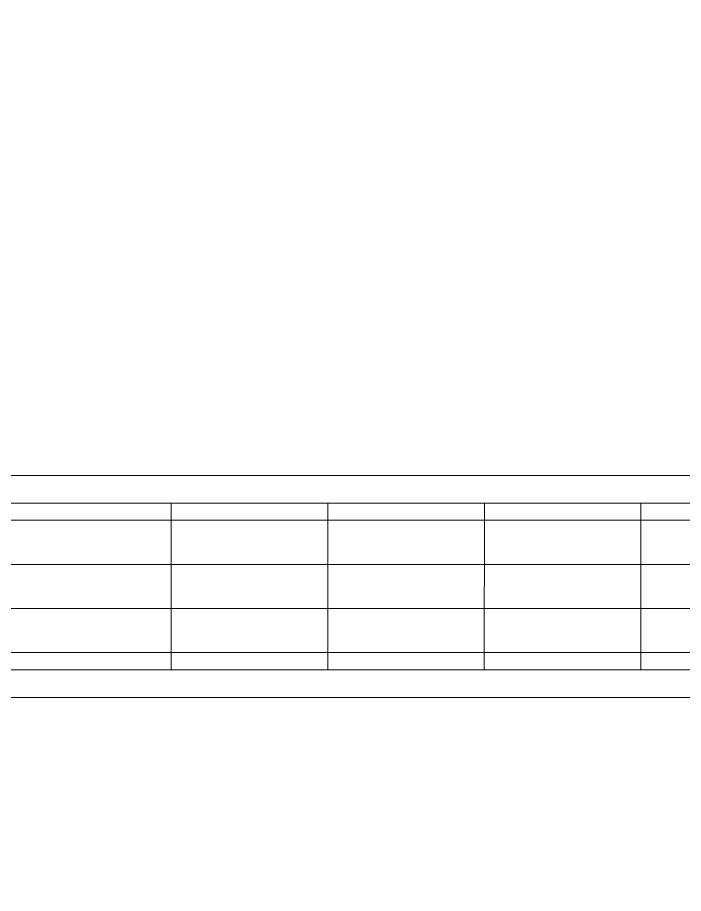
# Model space of a CAD drawing. Extents: x -1701 to 23780, y -363 to 7742.
# Drawn here: x 9733.2 to 9793.3, y 347.3 to 426.3 of the extents above; entities that cross this region are included whole.
import ezdxf

# ---------------------------------------------------------------- set-up
doc = ezdxf.new("R2010")
doc.units = 0
doc.header["$LTSCALE"] = 25
doc.header["$MEASUREMENT"] = 0
doc.linetypes.add('Audi$0$DOT2', pattern=[0.125, 0, -0.125])
doc.linetypes.add('Audi$0$HIDDEN', pattern=[0.375, 0.25, -0.125])
doc.layers.get('0').update_dxf_attribs({"color": 9, "lineweight": 9})
doc.layers.add('Audi$0$20', color=8, linetype='Audi$0$DOT2', lineweight=9)
doc.layers.add('Audi$0$32', color=8, linetype='Continuous', lineweight=9)

# ---------------------------------------------------------------- blocks, each defined once
blk = doc.blocks.new('Audi$0$p-konvektor_audi')
for p, q in [((250.001, 89.476), (-0.004, 89.467)), ((250, 89.475), (0, 89.476)), ((129.562, 71.947), (129.559, 86.985)), ((143.681, 71.947), (143.679, 86.984)), ((157.8, 71.946), (157.798, 86.984)), ((171.92, 71.945), (171.918, 86.983)), ((199.293, 85.436), (2.485, 85.425)), ((196.989, 81.459), (2.485, 81.448)), ((194.684, 77.483), (2.486, 77.471)), ((192.379, 73.506), (2.486, 73.495)), ((0, 69.468), (250, 69.467))]:
    blk.add_line(p, q)
for points in [[(250, 89.475), (0, 89.475), (0, 69.468), (250, 69.468)], [(247.514, 86.989), (247.515, 71.952), (2.486, 71.953), (2.485, 86.99)]]:
    blk.add_lwpolyline(points, close=True)
blk = doc.blocks.new('Audi')
at = {"layer": 'Audi$0$20', "linetype": 'Audi$0$HIDDEN', "lineweight": 0}
blk.add_lwpolyline([(9468.151, 347.655, -0.306499), (10707.5, 1186.143, -0.306499)], format="xyb", dxfattribs=at)
blk.add_arc((10707.5, -149.027), 1144.786, 90, 155.569081, dxfattribs=at)
at = {"layer": 'Audi$0$32', "xscale": -1, "rotation": 180}
blk.add_blockref('Audi$0$p-konvektor_audi', (9617.5, 454.476), dxfattribs=at)

msp = doc.modelspace()

# ---------------------------------------------------------------- block references
at = {"color": 6}
msp.add_blockref('Audi', (0, 0), dxfattribs=at)

doc.saveas('drawing.dxf')
